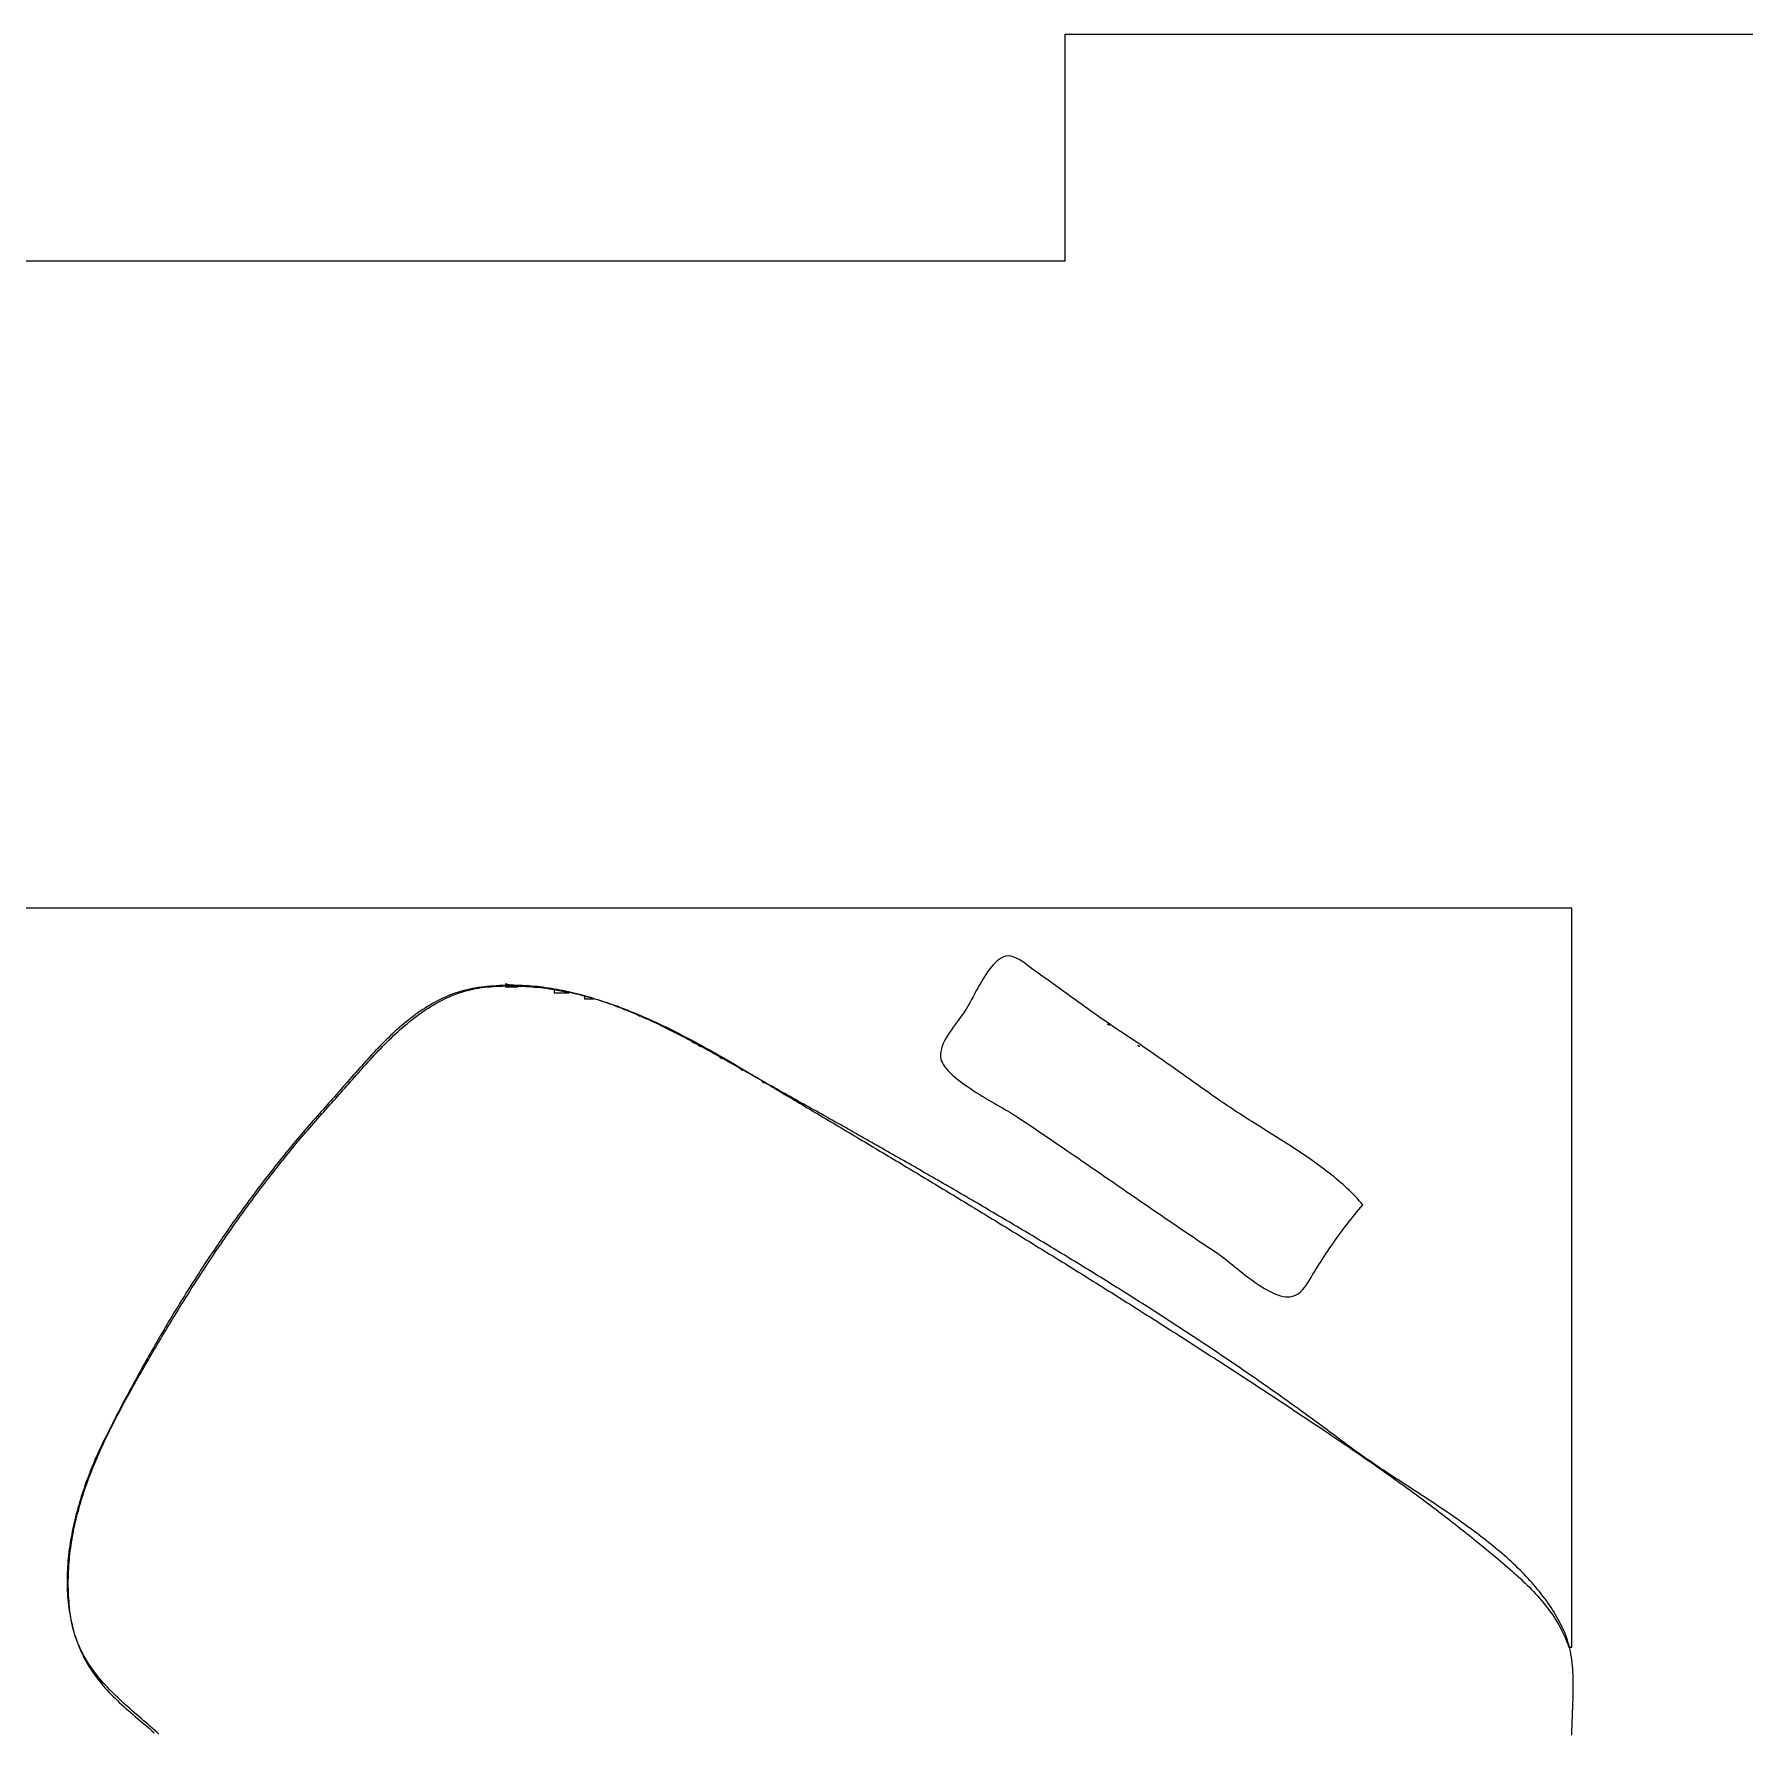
# Model space of a CAD drawing. Header units: inches. Extents: x 5.7 to 37.7, y 3.3 to 21.3.
# Drawn here: x 29.843 to 30.823, y 16.786 to 17.759 of the extents above; entities that cross this region are included whole.
import ezdxf

# ---------------------------------------------------------------- set-up
doc = ezdxf.new("R2010")
doc.units = ezdxf.units.IN
doc.header["$MEASUREMENT"] = 0
doc.layers.add('LASER BLACK', color=7, linetype='Continuous', lineweight=0, true_color=0x000000)
doc.layers.add('LASER MAGENTA', color=6, linetype='Continuous', lineweight=0, true_color=0xff00ff)

msp = doc.modelspace()

# ---------------------------------------------------------------- linework, layer by layer
at = {"layer": 'LASER BLACK'}
for points in [[(30.28165, 17.1463), (30.28315, 17.14541), (30.28465, 17.14453), (30.28615, 17.14364), (30.28765, 17.14275), (30.28915, 17.14186), (30.29065, 17.14097), (30.29215, 17.14007), (30.29365, 17.13918), (30.29515, 17.13829), (30.29665, 17.1374), (30.29815, 17.13651), (30.29965, 17.13562), (30.30115, 17.13473), (30.30265, 17.13384), (30.30415, 17.13294), (30.30564, 17.13205), (30.30714, 17.13116), (30.30864, 17.13027), (30.31014, 17.12937), (30.31164, 17.12848), (30.31313, 17.12759), (30.31463, 17.12669), (30.31613, 17.1258), (30.31762, 17.12491), (30.31912, 17.12401), (30.32062, 17.12312), (30.32211, 17.12222), (30.32361, 17.12133), (30.32511, 17.12043), (30.3266, 17.11954), (30.3281, 17.11864), (30.3296, 17.11775), (30.33109, 17.11685), (30.33259, 17.11596), (30.33408, 17.11506), (30.33558, 17.11416), (30.33707, 17.11327), (30.33857, 17.11237), (30.34006, 17.11147), (30.34155, 17.11057), (30.34305, 17.10968), (30.34454, 17.10878), (30.34604, 17.10788), (30.34753, 17.10698), (30.34902, 17.10608), (30.35052, 17.10518), (30.35201, 17.10428), (30.3535, 17.10338), (30.35499, 17.10248), (30.35649, 17.10158), (30.35798, 17.10068), (30.35947, 17.09978), (30.36096, 17.09888), (30.36245, 17.09798), (30.36394, 17.09707), (30.36544, 17.09617), (30.36693, 17.09527), (30.36842, 17.09437), (30.36991, 17.09346), (30.3714, 17.09256), (30.37289, 17.09166), (30.37438, 17.09075), (30.37587, 17.08985), (30.37736, 17.08894), (30.37885, 17.08804), (30.38034, 17.08713), (30.38182, 17.08623), (30.38331, 17.08532), (30.3848, 17.08441), (30.38629, 17.08351), (30.38778, 17.0826), (30.38927, 17.08169), (30.39075, 17.08079), (30.39224, 17.07988), (30.39373, 17.07897), (30.39521, 17.07806), (30.3967, 17.07715), (30.39819, 17.07624), (30.39967, 17.07533), (30.40116, 17.07442), (30.40265, 17.07351), (30.40413, 17.0726), (30.40562, 17.07169), (30.4071, 17.07078), (30.40859, 17.06987), (30.41007, 17.06896), (30.41155, 17.06804), (30.41304, 17.06713), (30.41452, 17.06622), (30.41601, 17.0653), (30.41749, 17.06439), (30.41897, 17.06347), (30.42046, 17.06256), (30.42194, 17.06164), (30.42342, 17.06073), (30.4249, 17.05981), (30.42638, 17.0589), (30.42787, 17.05798), (30.42935, 17.05706), (30.43083, 17.05614), (30.43231, 17.05523), (30.43379, 17.05431), (30.43527, 17.05339), (30.43675, 17.05247), (30.43823, 17.05155), (30.43971, 17.05063), (30.44119, 17.04971), (30.44267, 17.04879), (30.44415, 17.04787), (30.44563, 17.04695), (30.4471, 17.04602), (30.44858, 17.0451), (30.45006, 17.04418), (30.45154, 17.04326), (30.45302, 17.04233), (30.45449, 17.04141), (30.45597, 17.04048), (30.45745, 17.03956), (30.45892, 17.03863), (30.4604, 17.03771), (30.46187, 17.03678), (30.46335, 17.03585), (30.46482, 17.03492), (30.4663, 17.034), (30.46777, 17.03307), (30.46925, 17.03214), (30.47072, 17.03121), (30.47219, 17.03028), (30.47367, 17.02935), (30.47514, 17.02842), (30.47661, 17.02749), (30.47809, 17.02656), (30.47956, 17.02563), (30.48103, 17.02469), (30.4825, 17.02376), (30.48397, 17.02283), (30.48544, 17.02189), (30.48691, 17.02096), (30.48839, 17.02002), (30.48986, 17.01909), (30.49133, 17.01815), (30.49279, 17.01721), (30.49426, 17.01628), (30.49573, 17.01534), (30.4972, 17.0144), (30.49867, 17.01346), (30.50014, 17.01253), (30.50161, 17.01159), (30.50307, 17.01065), (30.50454, 17.00971), (30.50601, 17.00876), (30.50747, 17.00782), (30.50894, 17.00688), (30.51041, 17.00594), (30.51187, 17.005), (30.51334, 17.00405), (30.5148, 17.00311), (30.51627, 17.00216), (30.51773, 17.00122), (30.51919, 17.00027), (30.52066, 16.99933), (30.52212, 16.99838), (30.52358, 16.99743), (30.52505, 16.99648), (30.52651, 16.99553), (30.52797, 16.99459), (30.52943, 16.99364), (30.5309, 16.99269), (30.53236, 16.99174), (30.53382, 16.99078), (30.53528, 16.98983), (30.53674, 16.98888), (30.5382, 16.98793), (30.53966, 16.98697), (30.54112, 16.98602), (30.54257, 16.98506), (30.54403, 16.98411), (30.54549, 16.98315), (30.54695, 16.9822), (30.54841, 16.98124), (30.54986, 16.98028), (30.55132, 16.97932), (30.55278, 16.97837), (30.55423, 16.97741), (30.55569, 16.97645), (30.55714, 16.97549), (30.5586, 16.97452), (30.56005, 16.97356), (30.56151, 16.9726), (30.56296, 16.97164), (30.56442, 16.97067), (30.56587, 16.96971), (30.56732, 16.96874), (30.56877, 16.96778), (30.57023, 16.96681), (30.57168, 16.96585), (30.57313, 16.96488), (30.57458, 16.96391), (30.57603, 16.96294), (30.57748, 16.96197), (30.57893, 16.961), (30.58038, 16.96003), (30.58183, 16.95906), (30.58328, 16.95809), (30.58473, 16.95712), (30.58618, 16.95614), (30.58762, 16.95517), (30.58907, 16.9542), (30.59052, 16.95322), (30.59197, 16.95224), (30.59341, 16.95127), (30.59486, 16.95028), (30.59631, 16.9493), (30.59775, 16.94832), (30.5992, 16.94733), (30.60064, 16.94634), (30.60208, 16.94535), (30.60352, 16.94436), (30.60496, 16.94336), (30.6064, 16.94237), (30.60784, 16.94137), (30.60928, 16.94037), (30.61071, 16.93937), (30.61215, 16.93836), (30.61358, 16.93736), (30.61502, 16.93635), (30.61645, 16.93534), (30.61788, 16.93432), (30.61931, 16.93331), (30.62073, 16.93229), (30.62216, 16.93127), (30.62359, 16.93025), (30.62501, 16.92923), (30.62643, 16.9282), (30.62785, 16.92717), (30.62927, 16.92614), (30.63069, 16.92511), (30.6321, 16.92408), (30.63352, 16.92304), (30.63493, 16.922), (30.63634, 16.92096), (30.63775, 16.91991), (30.63915, 16.91887), (30.64056, 16.91782), (30.64196, 16.91677), (30.64336, 16.91571), (30.64476, 16.91466), (30.64616, 16.9136), (30.64756, 16.91254), (30.64895, 16.91147), (30.65034, 16.91041), (30.65173, 16.90934), (30.65312, 16.90827), (30.6545, 16.9072), (30.65588, 16.90612), (30.65726, 16.90504), (30.65864, 16.90396), (30.66002, 16.90288), (30.66139, 16.90179), (30.66276, 16.9007), (30.66413, 16.89961), (30.6655, 16.89852), (30.66686, 16.89742), (30.66822, 16.89632), (30.66958, 16.89522), (30.67094, 16.89411), (30.67229, 16.893), (30.67364, 16.89189), (30.67499, 16.89078), (30.67633, 16.88966), (30.67767, 16.88855), (30.67901, 16.88742), (30.68036, 16.88629), (30.68171, 16.88516), (30.68306, 16.88402), (30.6844, 16.88289), (30.68573, 16.88175), (30.68706, 16.88062), (30.68838, 16.87947), (30.68969, 16.87833), (30.691, 16.87718), (30.69229, 16.87602), (30.69358, 16.87486), (30.69485, 16.87369), (30.69611, 16.87251), (30.69736, 16.87132), (30.6986, 16.87012), (30.69982, 16.86892), (30.70102, 16.8677), (30.70221, 16.86646), (30.70338, 16.86522), (30.70453, 16.86396), (30.70566, 16.86269), (30.70678, 16.8614), (30.70787, 16.8601), (30.70894, 16.85877), (30.70998, 16.85743), (30.71101, 16.85608), (30.71201, 16.8547), (30.71298, 16.8533), (30.71393, 16.85188), (30.71485, 16.85044), (30.71575, 16.84898), (30.71661, 16.84749), (30.71745, 16.84598), (30.71825, 16.84444), (30.71903, 16.84288), (30.71977, 16.84129), (30.72048, 16.83968), (30.72115, 16.83803), (30.72179, 16.83636), (30.72239, 16.83465), (30.72413, 16.83465), (30.72413, 17.25805), (29.08089, 17.25805)], [(30.417, 17.22165), (30.41588, 17.22246), (30.41466, 17.22341), (30.41336, 17.22443), (30.41199, 17.22549), (30.41056, 17.22656), (30.40908, 17.22758), (30.40757, 17.22852), (30.40604, 17.22932), (30.4045, 17.22997), (30.40296, 17.2304), (30.40143, 17.23057), (30.39993, 17.23046), (30.39848, 17.23), (30.39726, 17.22938), (30.39607, 17.22861), (30.39491, 17.2277), (30.39377, 17.22666), (30.39266, 17.22551), (30.39157, 17.22425), (30.3905, 17.22291), (30.38946, 17.22149), (30.38844, 17.22), (30.38744, 17.21846), (30.38647, 17.21688), (30.38552, 17.21527), (30.38459, 17.21364), (30.38369, 17.21201), (30.3828, 17.21038), (30.38194, 17.20877), (30.3811, 17.20719), (30.38028, 17.20566), (30.37948, 17.20418), (30.3787, 17.20276), (30.37795, 17.20143), (30.37721, 17.20019), (30.37649, 17.19905)], [(30.6044, 17.088), (30.60338, 17.08919), (30.60234, 17.09038), (30.60127, 17.09156), (30.60017, 17.09273), (30.59904, 17.09389), (30.59789, 17.09505), (30.59672, 17.09619), (30.59552, 17.09733), (30.5943, 17.09845), (30.59306, 17.09957), (30.5918, 17.10068), (30.59052, 17.10179), (30.58922, 17.10288), (30.5879, 17.10397), (30.58656, 17.10505), (30.58521, 17.10612), (30.58384, 17.10719), (30.58246, 17.10825), (30.58106, 17.1093), (30.57964, 17.11034), (30.57822, 17.11138), (30.57678, 17.11242), (30.57534, 17.11344), (30.57388, 17.11446), (30.57241, 17.11548), (30.57094, 17.11648), (30.56945, 17.11749), (30.56796, 17.11848), (30.56647, 17.11948), (30.56496, 17.12046), (30.56346, 17.12144), (30.56195, 17.12242), (30.56044, 17.12339), (30.55892, 17.12436), (30.55741, 17.12532), (30.55589, 17.12628), (30.55438, 17.12723), (30.55286, 17.12818), (30.55135, 17.12913), (30.54984, 17.13007), (30.54834, 17.13101), (30.54684, 17.13195), (30.54535, 17.13288), (30.54386, 17.13381), (30.54238, 17.13474), (30.5409, 17.13566), (30.53944, 17.13658), (30.53798, 17.1375), (30.53654, 17.13842), (30.53511, 17.13933), (30.53368, 17.14024), (30.53228, 17.14115), (30.53088, 17.14206), (30.5295, 17.14297), (30.52814, 17.14387), (30.52679, 17.14477), (30.52545, 17.14568), (30.52414, 17.14658), (30.52285, 17.14748), (30.52142, 17.14848), (30.51999, 17.14948), (30.51857, 17.15048), (30.51714, 17.15149), (30.51572, 17.15249), (30.51429, 17.1535), (30.51287, 17.15451), (30.51145, 17.15551), (30.51002, 17.15652), (30.5086, 17.15753), (30.50718, 17.15854), (30.50575, 17.15955), (30.50433, 17.16056), (30.5029, 17.16157), (30.50148, 17.16258), (30.50005, 17.16359), (30.49863, 17.1646), (30.4972, 17.16561), (30.49578, 17.16662), (30.49435, 17.16763), (30.49292, 17.16863), (30.49149, 17.16964), (30.49006, 17.17064), (30.48863, 17.17164), (30.4872, 17.17264), (30.48577, 17.17364), (30.48434, 17.17464), (30.4829, 17.17563), (30.48147, 17.17662), (30.48003, 17.17761), (30.47859, 17.1786), (30.47715, 17.17958), (30.47571, 17.18056), (30.47427, 17.18154), (30.47283, 17.18252), (30.47138, 17.18349), (30.46994, 17.18446), (30.46849, 17.18542), (30.46704, 17.18639), (30.46558, 17.18734), (30.46413, 17.18831), (30.46267, 17.18927), (30.46123, 17.19025), (30.45978, 17.19123), (30.45834, 17.19222), (30.4569, 17.19321), (30.45546, 17.1942), (30.45403, 17.1952), (30.45259, 17.19621), (30.45116, 17.19721), (30.44974, 17.19823), (30.44831, 17.19924), (30.44689, 17.20026), (30.44546, 17.20128), (30.44404, 17.2023), (30.44262, 17.20332), (30.4412, 17.20435), (30.43978, 17.20537), (30.43836, 17.2064), (30.43694, 17.20742), (30.43552, 17.20845), (30.43411, 17.20948), (30.43269, 17.2105), (30.43127, 17.21153), (30.42985, 17.21255), (30.42842, 17.21357), (30.427, 17.21459), (30.42558, 17.21561), (30.42415, 17.21663), (30.42273, 17.21764), (30.4213, 17.21865), (30.41987, 17.21965), (30.41843, 17.22065), (30.417, 17.22165)], [(30.09598, 17.21217), (30.09436, 17.21189), (30.09274, 17.21157), (30.09114, 17.21121), (30.08956, 17.21081), (30.08798, 17.21038), (30.08642, 17.20991), (30.08487, 17.2094), (30.08334, 17.20885), (30.08182, 17.20827), (30.08031, 17.20765), (30.07881, 17.20701), (30.07732, 17.20633), (30.07585, 17.20562), (30.07439, 17.20487), (30.07294, 17.2041), (30.0715, 17.2033), (30.07007, 17.20247), (30.06866, 17.20162), (30.06725, 17.20073), (30.06586, 17.19983), (30.06448, 17.19889), (30.0631, 17.19794), (30.06174, 17.19696), (30.06039, 17.19596), (30.05905, 17.19494), (30.05772, 17.19389), (30.0564, 17.19283), (30.05509, 17.19175), (30.05379, 17.19065), (30.0525, 17.18954), (30.05121, 17.18841), (30.04994, 17.18726), (30.04868, 17.1861), (30.04742, 17.18492), (30.04617, 17.18373), (30.04494, 17.18254), (30.04371, 17.18132), (30.04249, 17.1801), (30.04127, 17.17887), (30.04007, 17.17764), (30.03887, 17.17639), (30.03768, 17.17514), (30.0365, 17.17388), (30.03533, 17.17261), (30.03416, 17.17135), (30.033, 17.17008), (30.03185, 17.1688), (30.0307, 17.16753), (30.02957, 17.16625), (30.02843, 17.16497), (30.02731, 17.1637), (30.02619, 17.16243), (30.02507, 17.16115), (30.02397, 17.15989), (30.02286, 17.15862), (30.02177, 17.15737), (30.02068, 17.15611), (30.01959, 17.15487), (30.01851, 17.15363), (30.01744, 17.1524), (30.01637, 17.15118), (30.0153, 17.14997), (30.01424, 17.14878), (30.01319, 17.14759), (30.01214, 17.14642), (30.01109, 17.14526), (30.00993, 17.14398), (30.00878, 17.1427), (30.00763, 17.14142), (30.00649, 17.14013), (30.00534, 17.13884), (30.0042, 17.13754), (30.00307, 17.13625), (30.00193, 17.13495), (30.0008, 17.13365), (29.99968, 17.13234), (29.99855, 17.13103), (29.99743, 17.12972), (29.99632, 17.1284), (29.9952, 17.12709), (29.99409, 17.12577), (29.99298, 17.12444), (29.99188, 17.12312), (29.99078, 17.12179), (29.98968, 17.12045), (29.98858, 17.11912), (29.98749, 17.11778), (29.9864, 17.11644), (29.98532, 17.11509), (29.98423, 17.11375), (29.98315, 17.1124), (29.98208, 17.11104), (29.981, 17.10969), (29.97993, 17.10833), (29.97886, 17.10697), (29.9778, 17.10561), (29.97674, 17.10424), (29.97568, 17.10287), (29.97462, 17.1015), (29.97357, 17.10013), (29.97252, 17.09875), (29.97148, 17.09737), (29.97043, 17.09599), (29.96939, 17.0946), (29.96836, 17.09322), (29.96732, 17.09183), (29.96629, 17.09044), (29.96526, 17.08904), (29.96424, 17.08765), (29.96322, 17.08625), (29.9622, 17.08485), (29.96118, 17.08344), (29.96017, 17.08204), (29.95916, 17.08063), (29.95815, 17.07922), (29.95715, 17.0778), (29.95615, 17.07639), (29.95515, 17.07497), (29.95416, 17.07355), (29.95317, 17.07213), (29.95218, 17.0707), (29.95119, 17.06928), (29.95021, 17.06785), (29.94923, 17.06642), (29.94825, 17.06498), (29.94728, 17.06355), (29.94631, 17.06211), (29.94534, 17.06067), (29.94437, 17.05923), (29.94341, 17.05779), (29.94245, 17.05634), (29.94149, 17.05489), (29.94054, 17.05344), (29.93959, 17.05199), (29.93864, 17.05054), (29.9377, 17.04908), (29.93676, 17.04763), (29.93582, 17.04617), (29.93488, 17.04471), (29.93395, 17.04324), (29.93302, 17.04178), (29.93209, 17.04031), (29.93117, 17.03884), (29.93024, 17.03737), (29.92933, 17.0359), (29.92841, 17.03443), (29.9275, 17.03295), (29.92659, 17.03148), (29.92568, 17.03), (29.92477, 17.02852), (29.92387, 17.02704), (29.92297, 17.02555), (29.92208, 17.02407), (29.92118, 17.02258), (29.92029, 17.02109), (29.91941, 17.01961), (29.91852, 17.01811), (29.91764, 17.01662), (29.91676, 17.01513), (29.91589, 17.01363), (29.91501, 17.01213), (29.91414, 17.01064), (29.91327, 17.00914), (29.91241, 17.00764), (29.91155, 17.00613), (29.91069, 17.00463), (29.90983, 17.00312), (29.90898, 17.00162), (29.90813, 17.00011), (29.90728, 16.9986), (29.90643, 16.99709), (29.90559, 16.99558), (29.90475, 16.99407), (29.90391, 16.99255), (29.90308, 16.99104), (29.90224, 16.98952), (29.90142, 16.98801), (29.90059, 16.98649), (29.89977, 16.98497), (29.89894, 16.98345), (29.89813, 16.98193), (29.89731, 16.9804), (29.8965, 16.97888), (29.89569, 16.97736), (29.89488, 16.97583), (29.89408, 16.9743), (29.89327, 16.97278), (29.89248, 16.97125), (29.89168, 16.96972), (29.89088, 16.96819), (29.89009, 16.96666), (29.88931, 16.96513), (29.88852, 16.96359), (29.88774, 16.96206), (29.88696, 16.96053), (29.88618, 16.95899), (29.8854, 16.95746), (29.88463, 16.95592), (29.88386, 16.95438), (29.88317, 16.95298), (29.88248, 16.95157), (29.88179, 16.95014), (29.88111, 16.9487), (29.88044, 16.94725), (29.87977, 16.94578), (29.87911, 16.9443), (29.87846, 16.94281), (29.87781, 16.9413), (29.87717, 16.93979), (29.87654, 16.93826), (29.87592, 16.93673), (29.87531, 16.93518), (29.8747, 16.93362), (29.87411, 16.93206), (29.87352, 16.93048), (29.87295, 16.92889), (29.87238, 16.9273), (29.87183, 16.9257), (29.87129, 16.92409), (29.87076, 16.92247), (29.87024, 16.92085), (29.86973, 16.91921), (29.86924, 16.91757), (29.86876, 16.91593), (29.8683, 16.91428), (29.86784, 16.91262), (29.8674, 16.91096), (29.86698, 16.90929), (29.86657, 16.90762), (29.86618, 16.90595), (29.8658, 16.90427), (29.86544, 16.90258), (29.8651, 16.9009), (29.86477, 16.89921), (29.86446, 16.89751), (29.86416, 16.89582), (29.86389, 16.89412), (29.86363, 16.89243), (29.86339, 16.89073), (29.86318, 16.88903), (29.86298, 16.88733), (29.8628, 16.88563), (29.86264, 16.88393), (29.8625, 16.88223), (29.86238, 16.88053), (29.86228, 16.87883), (29.86221, 16.87713), (29.86215, 16.87544), (29.86212, 16.87374), (29.86211, 16.87205), (29.86213, 16.87037), (29.86217, 16.86868), (29.86223, 16.867), (29.86231, 16.86533), (29.86242, 16.86365), (29.86256, 16.86199), (29.86272, 16.86032), (29.86291, 16.85867), (29.86312, 16.85701), (29.86336, 16.85537), (29.86362, 16.85373), (29.86392, 16.85209), (29.86424, 16.85047), (29.86459, 16.84885), (29.86496, 16.84724), (29.86537, 16.84563), (29.8658, 16.84404), (29.86626, 16.84245), (29.86676, 16.84087), (29.86728, 16.8393), (29.86783, 16.83774), (29.86842, 16.83619), (29.86903, 16.83465), (29.86977, 16.83293), (29.87053, 16.83125), (29.87132, 16.82961), (29.87214, 16.828), (29.87299, 16.82644), (29.87387, 16.8249), (29.87477, 16.82341), (29.8757, 16.82194), (29.87665, 16.82051), (29.87763, 16.8191), (29.87863, 16.81772), (29.87965, 16.81637), (29.8807, 16.81505), (29.88177, 16.81374), (29.88285, 16.81246), (29.88396, 16.8112), (29.88509, 16.80996), (29.88624, 16.80873), (29.8874, 16.80752), (29.88859, 16.80633), (29.88978, 16.80515), (29.891, 16.80398), (29.89223, 16.80282), (29.89347, 16.80166), (29.89473, 16.80052), (29.89601, 16.79938), (29.89729, 16.79824), (29.89859, 16.79711), (29.89989, 16.79598), (29.90121, 16.79484), (29.90254, 16.79371), (29.90388, 16.79257), (29.90522, 16.79142), (29.90658, 16.79027), (29.90794, 16.78911), (29.9093, 16.78794), (29.91067, 16.78676), (29.91205, 16.78557)], [(29.91472, 16.78477), (29.91344, 16.78593), (29.91216, 16.78707), (29.91089, 16.7882), (29.90961, 16.78932), (29.90833, 16.79044), (29.90705, 16.79156), (29.90577, 16.79267), (29.9045, 16.79377), (29.90323, 16.79487), (29.90196, 16.79597), (29.90071, 16.79707), (29.89945, 16.79817), (29.89821, 16.79927), (29.89697, 16.80037), (29.89574, 16.80147), (29.89452, 16.80257), (29.89331, 16.80368), (29.89211, 16.8048), (29.89093, 16.80592), (29.88975, 16.80705), (29.88859, 16.80818), (29.88745, 16.80932), (29.88632, 16.81047), (29.88521, 16.81164), (29.88412, 16.81281), (29.88304, 16.814), (29.88198, 16.81519), (29.88094, 16.81641), (29.87993, 16.81763), (29.87893, 16.81887), (29.87796, 16.82013), (29.87701, 16.82141), (29.87609, 16.8227), (29.87519, 16.82402), (29.87431, 16.82535), (29.87346, 16.8267), (29.87264, 16.82808), (29.87185, 16.82948), (29.87109, 16.8309), (29.87036, 16.83234), (29.86966, 16.83381), (29.86899, 16.83531), (29.86835, 16.83683), (29.86775, 16.83838), (29.86718, 16.83996), (29.86664, 16.84157), (29.86615, 16.84321), (29.86569, 16.84488), (29.86526, 16.84659), (29.86488, 16.84832), (29.86454, 16.8501), (29.86423, 16.8519), (29.86397, 16.85374), (29.86375, 16.8555), (29.86356, 16.85726), (29.86338, 16.85901), (29.86324, 16.86075), (29.86311, 16.86249), (29.86301, 16.86423), (29.86293, 16.86596), (29.86287, 16.86769), (29.86283, 16.86942), (29.86281, 16.87114), (29.86282, 16.87285), (29.86284, 16.87456), (29.86289, 16.87627), (29.86295, 16.87797), (29.86304, 16.87967), (29.86314, 16.88136), (29.86327, 16.88305), (29.86341, 16.88474), (29.86358, 16.88642), (29.86376, 16.8881), (29.86396, 16.88977), (29.86418, 16.89144), (29.86442, 16.89311), (29.86467, 16.89477), (29.86494, 16.89643), (29.86523, 16.89809), (29.86554, 16.89974), (29.86586, 16.90138), (29.8662, 16.90303), (29.86656, 16.90467), (29.86693, 16.9063), (29.86731, 16.90794), (29.86772, 16.90957), (29.86813, 16.91119), (29.86857, 16.91281), (29.86901, 16.91443), (29.86948, 16.91605), (29.86995, 16.91766), (29.87044, 16.91927), (29.87094, 16.92087), (29.87146, 16.92247), (29.87199, 16.92407), (29.87253, 16.92566), (29.87308, 16.92725), (29.87365, 16.92884), (29.87423, 16.93043), (29.87482, 16.93201), (29.87542, 16.93359), (29.87604, 16.93516), (29.87666, 16.93674), (29.8773, 16.93831), (29.87794, 16.93987), (29.8786, 16.94144), (29.87926, 16.943), (29.87994, 16.94455), (29.88062, 16.94611), (29.88132, 16.94766), (29.88202, 16.94921), (29.88273, 16.95076), (29.88345, 16.9523), (29.88418, 16.95384), (29.88492, 16.95538), (29.88566, 16.95691), (29.88641, 16.95845), (29.88717, 16.95998), (29.88794, 16.9615), (29.88871, 16.96303), (29.88949, 16.96455), (29.89027, 16.96607), (29.89106, 16.96759), (29.89186, 16.9691), (29.89266, 16.97062), (29.89346, 16.97213), (29.89427, 16.97363), (29.89509, 16.97514), (29.89591, 16.97664), (29.89673, 16.97814), (29.89756, 16.97964), (29.89839, 16.98114), (29.89923, 16.98263), (29.90006, 16.98413), (29.9009, 16.98562), (29.90176, 16.98713), (29.90262, 16.98865), (29.90348, 16.99016), (29.90434, 16.99167), (29.90521, 16.99318), (29.90608, 16.9947), (29.90694, 16.99621), (29.90781, 16.99771), (29.90869, 16.99922), (29.90956, 17.00073), (29.91044, 17.00223), (29.91132, 17.00374), (29.9122, 17.00524), (29.91308, 17.00675), (29.91397, 17.00825), (29.91486, 17.00975), (29.91575, 17.01125), (29.91664, 17.01275), (29.91753, 17.01424), (29.91843, 17.01574), (29.91933, 17.01723), (29.92023, 17.01873), (29.92113, 17.02022), (29.92203, 17.02171), (29.92294, 17.0232), (29.92385, 17.02469), (29.92476, 17.02617), (29.92568, 17.02766), (29.9266, 17.02914), (29.92752, 17.03063), (29.92844, 17.03211), (29.92936, 17.03359), (29.93029, 17.03507), (29.93122, 17.03654), (29.93215, 17.03802), (29.93308, 17.03949), (29.93402, 17.04096), (29.93496, 17.04243), (29.9359, 17.0439), (29.93685, 17.04537), (29.93779, 17.04684), (29.93874, 17.0483), (29.93969, 17.04976), (29.94065, 17.05122), (29.94161, 17.05268), (29.94257, 17.05414), (29.94353, 17.05559), (29.94449, 17.05705), (29.94546, 17.0585), (29.94643, 17.05995), (29.94741, 17.06139), (29.94838, 17.06284), (29.94936, 17.06428), (29.95034, 17.06573), (29.95133, 17.06717), (29.95232, 17.0686), (29.95331, 17.07004), (29.9543, 17.07147), (29.9553, 17.07291), (29.9563, 17.07434), (29.9573, 17.07576), (29.9583, 17.07719), (29.95931, 17.07861), (29.96032, 17.08003), (29.96134, 17.08145), (29.96235, 17.08287), (29.96337, 17.08428), (29.9644, 17.08569), (29.96542, 17.0871), (29.96645, 17.08851), (29.96748, 17.08992), (29.96852, 17.09132), (29.96956, 17.09272), (29.9706, 17.09412), (29.97164, 17.09552), (29.97269, 17.09691), (29.97374, 17.0983), (29.9748, 17.09969), (29.97586, 17.10107), (29.97692, 17.10246), (29.97798, 17.10384), (29.97905, 17.10522), (29.98012, 17.10659), (29.98119, 17.10796), (29.98227, 17.10933), (29.98335, 17.1107), (29.98444, 17.11207), (29.98553, 17.11343), (29.98662, 17.11479), (29.98771, 17.11615), (29.98881, 17.1175), (29.98991, 17.11885), (29.99102, 17.1202), (29.99212, 17.12155), (29.99324, 17.12289), (29.99435, 17.12423), (29.99547, 17.12557), (29.99659, 17.1269), (29.99772, 17.12823), (29.99885, 17.12956), (29.99998, 17.13088), (30.00112, 17.13221), (30.00226, 17.13353), (30.0034, 17.13484), (30.00455, 17.13615), (30.0057, 17.13746), (30.00686, 17.13877), (30.00802, 17.14007), (30.00918, 17.14138), (30.01035, 17.14267), (30.01152, 17.14397), (30.01269, 17.14526), (30.01375, 17.14642), (30.0148, 17.14759), (30.01587, 17.14877), (30.01693, 17.14997), (30.018, 17.15118), (30.01908, 17.1524), (30.02016, 17.15363), (30.02124, 17.15487), (30.02233, 17.15611), (30.02343, 17.15736), (30.02453, 17.15862), (30.02563, 17.15988), (30.02675, 17.16115), (30.02787, 17.16242), (30.02899, 17.16369), (30.03012, 17.16497), (30.03126, 17.16624), (30.0324, 17.16752), (30.03355, 17.16879), (30.03471, 17.17007), (30.03587, 17.17134), (30.03704, 17.17261), (30.03822, 17.17387), (30.0394, 17.17513), (30.0406, 17.17638), (30.0418, 17.17763), (30.04301, 17.17887), (30.04422, 17.1801), (30.04545, 17.18132), (30.04668, 17.18253), (30.04792, 17.18373), (30.04917, 17.18492), (30.05043, 17.18609), (30.0517, 17.18725), (30.05298, 17.1884), (30.05426, 17.18953), (30.05556, 17.19065), (30.05686, 17.19175), (30.05818, 17.19283), (30.0595, 17.19389), (30.06084, 17.19493), (30.06218, 17.19596), (30.06354, 17.19696), (30.0649, 17.19794), (30.06628, 17.1989), (30.06767, 17.19983), (30.06906, 17.20074), (30.07047, 17.20162), (30.07189, 17.20248), (30.07332, 17.20331), (30.07476, 17.20411), (30.07622, 17.20488), (30.07768, 17.20562), (30.07916, 17.20634), (30.08065, 17.20702), (30.08215, 17.20767), (30.08367, 17.20828), (30.0852, 17.20887), (30.08674, 17.20941), (30.08829, 17.20993), (30.08985, 17.2104), (30.09143, 17.21084), (30.09302, 17.21124), (30.09463, 17.2116), (30.09625, 17.21192), (30.09788, 17.2122), (30.09953, 17.21244), (30.10119, 17.21264), (30.10291, 17.21281), (30.10462, 17.21295), (30.10633, 17.21308), (30.10804, 17.21319), (30.10974, 17.21327), (30.11144, 17.21334), (30.11314, 17.21338), (30.11484, 17.21341), (30.11653, 17.21342), (30.11822, 17.2134), (30.1199, 17.21337), (30.12159, 17.21332), (30.12327, 17.21325), (30.12494, 17.21316), (30.12662, 17.21305), (30.12829, 17.21293), (30.12996, 17.21279), (30.13162, 17.21262), (30.13328, 17.21245), (30.13494, 17.21225), (30.1366, 17.21204), (30.13825, 17.21181), (30.1399, 17.21156), (30.14155, 17.2113), (30.14319, 17.21102), (30.14484, 17.21073), (30.14647, 17.21042), (30.14811, 17.21009), (30.14974, 17.20975), (30.15137, 17.2094), (30.153, 17.20903), (30.15463, 17.20864), (30.15625, 17.20824), (30.15787, 17.20783), (30.15948, 17.2074), (30.16109, 17.20696), (30.16271, 17.2065), (30.16431, 17.20603), (30.16592, 17.20555), (30.16752, 17.20506), (30.16912, 17.20455), (30.17071, 17.20403), (30.17231, 17.2035), (30.1739, 17.20295), (30.17549, 17.2024), (30.17707, 17.20183), (30.17865, 17.20125), (30.18023, 17.20066), (30.18181, 17.20006), (30.18339, 17.19945), (30.18496, 17.19883), (30.18653, 17.1982), (30.18809, 17.19755), (30.18966, 17.1969), (30.19122, 17.19624), (30.19277, 17.19557), (30.19433, 17.19489), (30.19588, 17.1942), (30.19743, 17.1935), (30.19898, 17.19279), (30.20053, 17.19208), (30.20207, 17.19136), (30.20361, 17.19062), (30.20514, 17.18989), (30.20668, 17.18914), (30.20821, 17.18839), (30.20974, 17.18763), (30.21127, 17.18686), (30.21279, 17.18608), (30.21431, 17.1853), (30.21583, 17.18452), (30.21735, 17.18373), (30.21886, 17.18293), (30.22037, 17.18213), (30.22188, 17.18132), (30.22339, 17.1805), (30.22489, 17.17968), (30.22639, 17.17886), (30.22789, 17.17803), (30.22939, 17.1772), (30.23088, 17.17637), (30.23237, 17.17553), (30.23386, 17.17468), (30.23535, 17.17384), (30.23683, 17.17299), (30.23831, 17.17213), (30.23979, 17.17128), (30.24127, 17.17042), (30.24274, 17.16956), (30.24421, 17.1687), (30.24568, 17.16784), (30.24715, 17.16697), (30.24861, 17.16611), (30.25008, 17.16524), (30.25154, 17.16437), (30.25299, 17.1635), (30.25445, 17.16263), (30.2559, 17.16176), (30.25735, 17.16089), (30.2588, 17.16002), (30.26024, 17.15915), (30.26169, 17.15828), (30.26313, 17.15742), (30.26457, 17.15655), (30.266, 17.15568), (30.26744, 17.15482), (30.26887, 17.15396), (30.2703, 17.15309), (30.27172, 17.15224), (30.27315, 17.15138), (30.27457, 17.15053), (30.27599, 17.14968), (30.27741, 17.14883), (30.27883, 17.14798), (30.28024, 17.14714), (30.28165, 17.1463)], [(30.26283, 17.15759), (30.26141, 17.15838), (30.25998, 17.15919), (30.25855, 17.15999), (30.25712, 17.1608), (30.25568, 17.16161), (30.25425, 17.16243), (30.25281, 17.16325), (30.25137, 17.16407), (30.24992, 17.16489), (30.24848, 17.16571), (30.24703, 17.16653), (30.24558, 17.16736), (30.24413, 17.16818), (30.24268, 17.16901), (30.24122, 17.16983), (30.23976, 17.17066), (30.2383, 17.17149), (30.23684, 17.17231), (30.23537, 17.17313), (30.23391, 17.17396), (30.23244, 17.17478), (30.23096, 17.1756), (30.22949, 17.17642), (30.22801, 17.17724), (30.22653, 17.17805), (30.22505, 17.17886), (30.22357, 17.17967), (30.22208, 17.18048), (30.22059, 17.18128), (30.2191, 17.18208), (30.21761, 17.18287), (30.21611, 17.18366), (30.21462, 17.18445), (30.21311, 17.18523), (30.21161, 17.18601), (30.21011, 17.18678), (30.2086, 17.18754), (30.20709, 17.1883), (30.20557, 17.18906), (30.20406, 17.1898), (30.20254, 17.19055), (30.20102, 17.19128), (30.19949, 17.19201), (30.19797, 17.19273), (30.19644, 17.19344), (30.19491, 17.19415), (30.19337, 17.19484), (30.19183, 17.19553), (30.1903, 17.19621), (30.18875, 17.19688), (30.18721, 17.19755), (30.18566, 17.1982), (30.18411, 17.19884), (30.18256, 17.19948), (30.181, 17.2001), (30.17944, 17.20071), (30.17788, 17.20131), (30.17632, 17.20191), (30.17475, 17.20249), (30.17318, 17.20306), (30.17161, 17.20361), (30.17003, 17.20416), (30.16845, 17.20469), (30.16687, 17.20521), (30.16529, 17.20572), (30.1637, 17.20622), (30.16211, 17.2067), (30.16052, 17.20717), (30.15892, 17.20762), (30.15732, 17.20806), (30.15572, 17.20849), (30.15412, 17.2089), (30.15251, 17.2093), (30.1509, 17.20968), (30.14928, 17.21005), (30.14767, 17.2104), (30.14605, 17.21073), (30.14443, 17.21105), (30.1428, 17.21135), (30.14117, 17.21164), (30.13954, 17.21191), (30.1379, 17.21216), (30.13627, 17.2124), (30.13462, 17.21262), (30.13298, 17.21282), (30.13133, 17.213), (30.12968, 17.21316), (30.12803, 17.21331), (30.12637, 17.21343), (30.12471, 17.21354), (30.12305, 17.21363), (30.12138, 17.21369), (30.11971, 17.21374), (30.11804, 17.21377), (30.11636, 17.21378), (30.11468, 17.21376), (30.113, 17.21373), (30.11131, 17.21367), (30.10962, 17.21359), (30.10793, 17.21349), (30.10623, 17.21337), (30.10453, 17.21323), (30.10283, 17.21306), (30.10112, 17.21287), (30.09941, 17.21266), (30.0977, 17.21243), (30.09598, 17.21217)], [(30.11334, 17.21467), (30.11334, 17.21293), (30.12028, 17.21293), (30.11334, 17.21467)], [(30.1411, 17.2112), (30.1411, 17.20946), (30.14978, 17.20946), (30.1411, 17.2112)], [(30.15845, 17.20772), (30.15845, 17.20599), (30.16366, 17.20599), (30.15845, 17.20772)], [(30.17175, 17.20368), (30.17291, 17.2031), (30.17175, 17.20368)], [(30.17696, 17.20194), (30.17812, 17.20136), (30.17696, 17.20194)], [(30.18043, 17.20021), (30.18159, 17.19963), (30.18043, 17.20021)], [(30.18564, 17.19847), (30.18679, 17.19789), (30.18564, 17.19847)], [(30.37649, 17.19905), (30.37574, 17.19795), (30.3749, 17.19677), (30.37396, 17.1955), (30.37296, 17.19417), (30.37192, 17.19278), (30.37084, 17.19134), (30.36976, 17.18985), (30.36868, 17.18833), (30.36764, 17.18678), (30.36663, 17.1852), (30.3657, 17.18362), (30.36484, 17.18203), (30.36409, 17.18044), (30.36345, 17.17886), (30.36296, 17.17731), (30.36262, 17.17578), (30.36246, 17.17429), (30.3625, 17.17284), (30.36275, 17.17145)], [(30.18911, 17.19674), (30.19026, 17.19616), (30.18911, 17.19674)], [(30.45806, 17.19153), (30.45922, 17.19095), (30.45806, 17.19153)], [(30.22034, 17.18112), (30.2215, 17.18054), (30.22034, 17.18112)], [(30.22381, 17.17938), (30.22497, 17.1788), (30.22381, 17.17938)], [(30.47542, 17.17938), (30.47657, 17.1788), (30.47542, 17.17938)], [(30.23596, 17.17244), (30.23711, 17.17186), (30.23596, 17.17244)], [(30.36275, 17.17145), (30.36311, 17.17037), (30.36361, 17.16928), (30.36425, 17.16817), (30.36501, 17.16706), (30.3659, 17.16593), (30.3669, 17.1648), (30.368, 17.16367), (30.3692, 17.16253), (30.37049, 17.16138), (30.37185, 17.16024), (30.37329, 17.15911), (30.37479, 17.15797), (30.37635, 17.15684), (30.37795, 17.15572), (30.37959, 17.15461), (30.38127, 17.15351), (30.38296, 17.15242), (30.38467, 17.15135), (30.38639, 17.15029), (30.38811, 17.14926), (30.38981, 17.14824), (30.3915, 17.14725), (30.39316, 17.14628), (30.39479, 17.14533), (30.39638, 17.14442), (30.39792, 17.14353), (30.39939, 17.14268), (30.40081, 17.14185), (30.40214, 17.14107), (30.4034, 17.14032), (30.40456, 17.13961), (30.40563, 17.13894), (30.40659, 17.13832)], [(30.2481, 17.1655), (30.24926, 17.16492), (30.2481, 17.1655)], [(30.26025, 17.15856), (30.26141, 17.15798), (30.26025, 17.15856)], [(30.59499, 16.95081), (30.59362, 16.95184), (30.59224, 16.95288), (30.59087, 16.95391), (30.58949, 16.95494), (30.58812, 16.95597), (30.58674, 16.957), (30.58536, 16.95803), (30.58398, 16.95905), (30.58259, 16.96008), (30.58121, 16.9611), (30.57982, 16.96213), (30.57843, 16.96315), (30.57704, 16.96417), (30.57565, 16.96518), (30.57426, 16.9662), (30.57286, 16.96722), (30.57146, 16.96823), (30.57007, 16.96925), (30.56867, 16.97026), (30.56727, 16.97127), (30.56586, 16.97228), (30.56446, 16.97329), (30.56305, 16.97429), (30.56165, 16.9753), (30.56024, 16.9763), (30.55883, 16.9773), (30.55742, 16.97831), (30.55601, 16.97931), (30.55459, 16.98031), (30.55318, 16.9813), (30.55176, 16.9823), (30.55034, 16.9833), (30.54892, 16.98429), (30.5475, 16.98528), (30.54608, 16.98628), (30.54466, 16.98727), (30.54323, 16.98826), (30.5418, 16.98924), (30.54038, 16.99023), (30.53895, 16.99122), (30.53752, 16.9922), (30.53609, 16.99318), (30.53465, 16.99417), (30.53322, 16.99515), (30.53178, 16.99613), (30.53035, 16.99711), (30.52891, 16.99808), (30.52747, 16.99906), (30.52603, 17.00003), (30.52459, 17.00101), (30.52315, 17.00198), (30.5217, 17.00295), (30.52026, 17.00392), (30.51881, 17.00489), (30.51736, 17.00586), (30.51592, 17.00683), (30.51447, 17.00779), (30.51302, 17.00876), (30.51156, 17.00972), (30.51011, 17.01068), (30.50866, 17.01165), (30.5072, 17.01261), (30.50574, 17.01357), (30.50429, 17.01452), (30.50283, 17.01548), (30.50137, 17.01644), (30.49991, 17.01739), (30.49845, 17.01835), (30.49699, 17.0193), (30.49552, 17.02025), (30.49406, 17.0212), (30.49259, 17.02215), (30.49113, 17.0231), (30.48966, 17.02405), (30.48819, 17.02499), (30.48672, 17.02594), (30.48525, 17.02688), (30.48378, 17.02783), (30.48231, 17.02877), (30.48083, 17.02971), (30.47936, 17.03065), (30.47789, 17.03159), (30.47641, 17.03253), (30.47493, 17.03346), (30.47346, 17.0344), (30.47198, 17.03533), (30.4705, 17.03627), (30.46902, 17.0372), (30.46754, 17.03813), (30.46606, 17.03907), (30.46458, 17.04), (30.46309, 17.04092), (30.46161, 17.04185), (30.46012, 17.04278), (30.45864, 17.04371), (30.45715, 17.04463), (30.45567, 17.04556), (30.45418, 17.04648), (30.45269, 17.0474), (30.4512, 17.04832), (30.44971, 17.04924), (30.44822, 17.05016), (30.44673, 17.05108), (30.44524, 17.052), (30.44375, 17.05292), (30.44225, 17.05383), (30.44076, 17.05475), (30.43927, 17.05566), (30.43777, 17.05658), (30.43627, 17.05749), (30.43478, 17.0584), (30.43328, 17.05931), (30.43178, 17.06022), (30.43029, 17.06113), (30.42879, 17.06204), (30.42729, 17.06294), (30.42579, 17.06385), (30.42429, 17.06476), (30.42279, 17.06566), (30.42129, 17.06656), (30.41979, 17.06747), (30.41828, 17.06837), (30.41678, 17.06927), (30.41528, 17.07017), (30.41378, 17.07107), (30.41227, 17.07197), (30.41077, 17.07287), (30.40926, 17.07376), (30.40776, 17.07466), (30.40625, 17.07556), (30.40475, 17.07645), (30.40324, 17.07734), (30.40173, 17.07824), (30.40023, 17.07913), (30.39872, 17.08002), (30.39721, 17.08091), (30.3957, 17.0818), (30.39419, 17.08269), (30.39269, 17.08358), (30.39118, 17.08447), (30.38967, 17.08535), (30.38816, 17.08624), (30.38665, 17.08713), (30.38514, 17.08801), (30.38363, 17.08889), (30.38212, 17.08978), (30.38061, 17.09066), (30.37909, 17.09154), (30.37758, 17.09242), (30.37607, 17.0933), (30.37456, 17.09418), (30.37305, 17.09506), (30.37153, 17.09594), (30.37002, 17.09682), (30.36851, 17.09769), (30.367, 17.09857), (30.36548, 17.09944), (30.36397, 17.10032), (30.36246, 17.10119), (30.36095, 17.10206), (30.35943, 17.10294), (30.35792, 17.10381), (30.35641, 17.10468), (30.35489, 17.10555), (30.35338, 17.10642), (30.35186, 17.10729), (30.35035, 17.10816), (30.34884, 17.10903), (30.34732, 17.10989), (30.34581, 17.11076), (30.3443, 17.11163), (30.34278, 17.11249), (30.34127, 17.11336), (30.33976, 17.11422), (30.33824, 17.11509), (30.33673, 17.11595), (30.33521, 17.11681), (30.3337, 17.11767), (30.33219, 17.11853), (30.33067, 17.11939), (30.32916, 17.12025), (30.32765, 17.12111), (30.32614, 17.12197), (30.32462, 17.12283), (30.32311, 17.12369), (30.3216, 17.12455), (30.32009, 17.1254), (30.31857, 17.12626), (30.31706, 17.12711), (30.31555, 17.12797), (30.31404, 17.12882), (30.31253, 17.12968), (30.31101, 17.13053), (30.3095, 17.13138), (30.30799, 17.13224), (30.30648, 17.13309), (30.30497, 17.13394), (30.30346, 17.13479), (30.30195, 17.13564), (30.30044, 17.13649), (30.29893, 17.13734), (30.29743, 17.13819), (30.29592, 17.13904), (30.29441, 17.13988), (30.2929, 17.14073), (30.29139, 17.14158), (30.28989, 17.14243), (30.28838, 17.14327), (30.28687, 17.14412), (30.28537, 17.14496), (30.28386, 17.14581), (30.28236, 17.14665), (30.28085, 17.14749), (30.27935, 17.14834), (30.27784, 17.14918), (30.27634, 17.15002), (30.27484, 17.15086), (30.27334, 17.15171), (30.27183, 17.15255), (30.27033, 17.15339), (30.26883, 17.15423), (30.26733, 17.15507), (30.26583, 17.15591), (30.26433, 17.15675), (30.26283, 17.15759)], [(30.2724, 17.15162), (30.27355, 17.15104), (30.2724, 17.15162)], [(30.40659, 17.13831), (30.40804, 17.13734), (30.4095, 17.13636), (30.41096, 17.13538), (30.41241, 17.1344), (30.41387, 17.13342), (30.41532, 17.13244), (30.41678, 17.13146), (30.41823, 17.13047), (30.41968, 17.12949), (30.42114, 17.1285), (30.42259, 17.12752), (30.42404, 17.12653), (30.42549, 17.12554), (30.42694, 17.12455), (30.42839, 17.12357), (30.42984, 17.12258), (30.43129, 17.12159), (30.43274, 17.1206), (30.43419, 17.11961), (30.43564, 17.11862), (30.43709, 17.11762), (30.43854, 17.11663), (30.43999, 17.11564), (30.44144, 17.11465), (30.44288, 17.11365), (30.44433, 17.11266), (30.44578, 17.11166), (30.44722, 17.11067), (30.44867, 17.10968), (30.45012, 17.10868), (30.45156, 17.10769), (30.45301, 17.10669), (30.45446, 17.1057), (30.4559, 17.1047), (30.45735, 17.10371), (30.4588, 17.10271), (30.46024, 17.10171), (30.46169, 17.10072), (30.46313, 17.09972), (30.46458, 17.09873), (30.46602, 17.09773), (30.46747, 17.09674), (30.46892, 17.09574), (30.47036, 17.09475), (30.47181, 17.09375), (30.47325, 17.09276), (30.4747, 17.09176), (30.47615, 17.09077), (30.47759, 17.08978), (30.47904, 17.08878), (30.48049, 17.08779), (30.48193, 17.0868), (30.48338, 17.0858), (30.48483, 17.08481), (30.48627, 17.08382), (30.48772, 17.08283), (30.48917, 17.08184), (30.49062, 17.08085), (30.49207, 17.07986), (30.49351, 17.07887), (30.49496, 17.07788), (30.49641, 17.07689), (30.49786, 17.07591), (30.49931, 17.07492), (30.50076, 17.07394), (30.50221, 17.07295), (30.50366, 17.07197), (30.50511, 17.07098), (30.50657, 17.07), (30.50802, 17.06902), (30.50947, 17.06804), (30.51092, 17.06706), (30.51238, 17.06608), (30.51383, 17.0651), (30.51529, 17.06413), (30.51674, 17.06315), (30.5182, 17.06218), (30.51965, 17.0612), (30.52111, 17.06023), (30.52216, 17.05951), (30.52327, 17.05871), (30.52444, 17.05782), (30.52567, 17.05687), (30.52696, 17.05586), (30.52829, 17.05479), (30.52966, 17.05369), (30.53108, 17.05254), (30.53253, 17.05137), (30.53402, 17.05019), (30.53553, 17.04899), (30.53707, 17.04779), (30.53862, 17.0466), (30.54019, 17.04542), (30.54178, 17.04427), (30.54336, 17.04315), (30.54495, 17.04207), (30.54654, 17.04104), (30.54812, 17.04007), (30.5497, 17.03916), (30.55125, 17.03833), (30.55279, 17.03758), (30.55431, 17.03692), (30.5558, 17.03636), (30.55725, 17.03591), (30.55868, 17.03557), (30.56006, 17.03536), (30.5614, 17.03528), (30.56269, 17.03535), (30.56435, 17.03568), (30.5659, 17.03628), (30.56734, 17.03712), (30.56867, 17.03815), (30.5699, 17.03936), (30.57105, 17.0407), (30.57213, 17.04214), (30.57314, 17.04364), (30.57409, 17.04519), (30.57499, 17.04673), (30.57585, 17.04824), (30.57668, 17.04969), (30.57749, 17.05104)], [(30.57749, 17.05104), (30.57841, 17.0525), (30.57934, 17.05397), (30.58028, 17.05544), (30.58124, 17.05691), (30.5822, 17.05838), (30.58317, 17.05985), (30.58416, 17.06131), (30.58515, 17.06277), (30.58616, 17.06423), (30.58717, 17.06568), (30.58819, 17.06713), (30.58922, 17.06858), (30.59026, 17.07001), (30.59131, 17.07145), (30.59236, 17.07287), (30.59342, 17.07429), (30.59449, 17.07571), (30.59557, 17.07711), (30.59665, 17.07851), (30.59774, 17.07989), (30.59884, 17.08127), (30.59994, 17.08264), (30.60105, 17.08399), (30.60216, 17.08534), (30.60328, 17.08667), (30.6044, 17.088)], [(30.7199, 16.84333), (30.71924, 16.84478), (30.71857, 16.84621), (30.71786, 16.84763), (30.71714, 16.84904), (30.71638, 16.85044), (30.71561, 16.85183), (30.71481, 16.85321), (30.71398, 16.85458), (30.71314, 16.85594), (30.71227, 16.85729), (30.71138, 16.85863), (30.71047, 16.85995), (30.70953, 16.86127), (30.70858, 16.86258), (30.7076, 16.86388), (30.70661, 16.86517), (30.70559, 16.86645), (30.70456, 16.86772), (30.7035, 16.86898), (30.70243, 16.87024), (30.70134, 16.87148), (30.70023, 16.87271), (30.69911, 16.87394), (30.69797, 16.87516), (30.69681, 16.87637), (30.69564, 16.87757), (30.69445, 16.87876), (30.69325, 16.87995), (30.69203, 16.88112), (30.6908, 16.88229), (30.68955, 16.88345), (30.68829, 16.88461), (30.68702, 16.88575), (30.68573, 16.88689), (30.68443, 16.88802), (30.68313, 16.88915), (30.6818, 16.89026), (30.68047, 16.89137), (30.67913, 16.89248), (30.67778, 16.89358), (30.67642, 16.89467), (30.67505, 16.89575), (30.67367, 16.89683), (30.67228, 16.8979), (30.67088, 16.89897), (30.66948, 16.90003), (30.66806, 16.90108), (30.66665, 16.90213), (30.66522, 16.90317), (30.66379, 16.90421), (30.66235, 16.90524), (30.66091, 16.90626), (30.65947, 16.90729), (30.65802, 16.9083), (30.65656, 16.90931), (30.65511, 16.91032), (30.65364, 16.91132), (30.65218, 16.91232), (30.65072, 16.91331), (30.64925, 16.9143), (30.64778, 16.91529), (30.64631, 16.91627), (30.64484, 16.91725), (30.64337, 16.91822), (30.6419, 16.91919), (30.64043, 16.92015), (30.63896, 16.92112), (30.63749, 16.92208), (30.63602, 16.92303), (30.63456, 16.92398), (30.6331, 16.92493), (30.63164, 16.92588), (30.63019, 16.92682), (30.62874, 16.92777), (30.62729, 16.92871), (30.62585, 16.92964), (30.62442, 16.93058), (30.62299, 16.93151), (30.62156, 16.93244), (30.62015, 16.93337), (30.61874, 16.93429), (30.61733, 16.93522), (30.61594, 16.93614), (30.61455, 16.93706), (30.61317, 16.93799), (30.6118, 16.93891), (30.61044, 16.93982), (30.60909, 16.94074), (30.60775, 16.94166), (30.60642, 16.94257), (30.6051, 16.94349), (30.60379, 16.9444), (30.60249, 16.94532), (30.60121, 16.94623), (30.59994, 16.94715), (30.59868, 16.94806), (30.59744, 16.94898), (30.5962, 16.94989), (30.59499, 16.95081)], [(30.72414, 16.78422), (30.72416, 16.78586), (30.7242, 16.78751), (30.72425, 16.78918), (30.7243, 16.79087), (30.72437, 16.79256), (30.72444, 16.79427), (30.72451, 16.79599), (30.72458, 16.79771), (30.72466, 16.79945), (30.72473, 16.80119), (30.7248, 16.80293), (30.72486, 16.80468), (30.72491, 16.80644), (30.72495, 16.80819), (30.72498, 16.80995), (30.72499, 16.8117), (30.72499, 16.81345), (30.72497, 16.8152), (30.72493, 16.81695), (30.72487, 16.81869), (30.72478, 16.82042), (30.72466, 16.82215), (30.72452, 16.82387), (30.72435, 16.82557), (30.72415, 16.82727), (30.72391, 16.82895), (30.72363, 16.83062), (30.72332, 16.83227), (30.72297, 16.83391), (30.72257, 16.83553), (30.72213, 16.83713), (30.72165, 16.83872), (30.72111, 16.84028), (30.72053, 16.84182), (30.7199, 16.84333)]]:
    msp.add_lwpolyline(points, dxfattribs=at)
at = {"layer": 'LASER MAGENTA'}
for p, q in [((30.43386, 17.62861), (30.43386, 17.75861)), ((30.43386, 17.75861), (30.93386, 17.75861)), ((30.43386, 17.62861), (28.97786, 17.62861))]:
    msp.add_line(p, q, dxfattribs=at)

doc.saveas('drawing.dxf')
